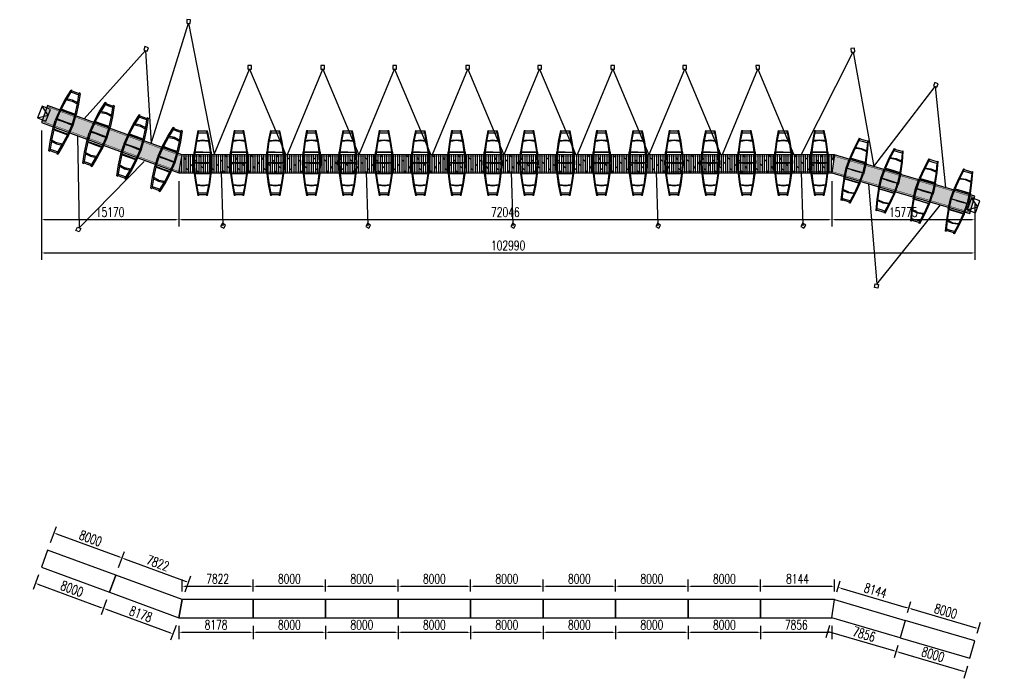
# Model space of a CAD drawing. Header units: millimetres. Extents: x -1481984 to -235402, y 1078406 to 1875046.
# Drawn here: x -891230 to -782804, y 1135501 to 1208244 of the extents above; entities that cross this region are included whole.
import ezdxf

# ---------------------------------------------------------------- set-up
doc = ezdxf.new("R2010")
doc.units = ezdxf.units.MM
doc.header["$LTSCALE"] = 1000
doc.layers.get('0').update_dxf_attribs({"linetype": 'CONTINUOUS'})
doc.layers.get('DEFPOINTS').update_dxf_attribs({"linetype": 'CONTINUOUS'})
doc.layers.add('0-景观小品LW', color=241, linetype='CONTINUOUS', lineweight=30)
for name, color, linetype in [('W-BRIDGE_APPROACH引桥', 4, 'CONTINUOUS'), ('W-PLASTIC_RAILINGS塑木栏杆', 6, 'CONTINUOUS'), ('W-STEEL_FRAME钢架', 3, 'CONTINUOUS'), ('W-WOOD_FLOOR木地板', 30, 'CONTINUOUS')]:
    doc.layers.add(name, color=color, linetype=linetype)
doc.styles.add('STANDARD_T3', font='simplex.shx', dxfattribs={"width": 0.7, "bigfont": 'gbcbig.shx'})
doc.dimstyles.new('W&&300', dxfattribs={"dimtxt": 1050, "dimasz": 300, "dimexe": 750, "dimexo": 900, "dimgap": 300, "dimtad": 1, "dimdec": 0, "dimzin": 0, "dimdsep": 46, "dimtxsty": 'STANDARD_T3', "dimcen": 0.09, "dimclrd": 1, "dimclre": 1, "dimclrt": 7, "dimazin": 2, "dimtfac": 1, "dimtdec": 0, "dimtix": 1, "dimtmove": 2, "dimatfit": 3, "dimfxl": 100, "dimtolj": 1, "dimtzin": 0, "dimarcsym": 0})

# ---------------------------------------------------------------- blocks, each defined once
blk = doc.blocks.new('*D657')
at = {"color": 1, "lineweight": -2, "transparency": 16777216}
for p, q in [((-889143, 1146946), (-889750, 1145297)), ((-889209, 1145897), (-882265, 1143340)), ((-881635, 1144181), (-882243, 1142532))]:
    blk.add_line(p, q, dxfattribs=at)
at = {"color": 1, "transparency": 16777216}
for points in [[(-889192, 1145944), (-889226, 1145850), (-889491, 1146001)], [(-882248, 1143387), (-882282, 1143293), (-881984, 1143236)]]:
    blk.add_solid(points, dxfattribs=at)
at = {"layer": 'DEFPOINTS', "color": 0, "transparency": 16777216}
for p in [(-888832, 1147790), (-881324, 1145026), (-881984, 1143236)]:
    blk.add_point(p, dxfattribs=at)
at = {"color": 7, "transparency": 16777216, "insert": (-885452, 1145392), "char_height": 1050, "attachment_point": 5, "rotation": 339.78316, "style": 'STANDARD_T3'}
blk.add_mtext('\\A1;8000', dxfattribs=at)
blk = doc.blocks.new('*D658')
at = {"color": 1, "lineweight": -2, "transparency": 16777216}
for p, q in [((-887829, 1150511), (-887180, 1152274)), ((-887158, 1151466), (-880214, 1148909)), ((-880322, 1147747), (-879673, 1149509))]:
    blk.add_line(p, q, dxfattribs=at)
at = {"color": 1, "transparency": 16777216}
for points in [[(-887141, 1151513), (-887175, 1151419), (-887440, 1151570)], [(-880197, 1148956), (-880231, 1148862), (-879933, 1148805)]]:
    blk.add_solid(points, dxfattribs=at)
at = {"layer": 'DEFPOINTS', "color": 0, "transparency": 16777216}
for p in [(-888140, 1149667), (-879933, 1148805), (-880633, 1146902)]:
    blk.add_point(p, dxfattribs=at)
at = {"color": 7, "transparency": 16777216, "insert": (-883401, 1150962), "char_height": 1050, "attachment_point": 5, "rotation": 339.78316, "style": 'STANDARD_T3'}
blk.add_mtext('\\A1;8000', dxfattribs=at)
blk = doc.blocks.new('*D659')
at = {"color": 1, "lineweight": -2, "transparency": 16777216}
for p, q in [((-880322, 1147747), (-879673, 1149509)), ((-879651, 1148702), (-872874, 1146206)), ((-872982, 1145044), (-872333, 1146806))]:
    blk.add_line(p, q, dxfattribs=at)
at = {"color": 1, "transparency": 16777216}
for points in [[(-879634, 1148749), (-879668, 1148655), (-879933, 1148805)], [(-872857, 1146253), (-872891, 1146159), (-872593, 1146102)]]:
    blk.add_solid(points, dxfattribs=at)
at = {"layer": 'DEFPOINTS', "color": 0, "transparency": 16777216}
for p in [(-880633, 1146902), (-872593, 1146102), (-873293, 1144199)]:
    blk.add_point(p, dxfattribs=at)
at = {"color": 7, "transparency": 16777216, "insert": (-875977, 1148228), "char_height": 1050, "attachment_point": 5, "rotation": 339.78316, "style": 'STANDARD_T3'}
blk.add_mtext('\\A1;7822', dxfattribs=at)
blk = doc.blocks.new('*D660')
at = {"color": 1, "lineweight": -2, "transparency": 16777216}
for p, q in [((-873293, 1145099), (-873293, 1146423)), ((-865472, 1145099), (-865472, 1146423)), ((-872993, 1145673), (-865772, 1145673))]:
    blk.add_line(p, q, dxfattribs=at)
at = {"color": 1, "transparency": 16777216}
for points in [[(-872993, 1145723), (-872993, 1145623), (-873293, 1145673)], [(-865772, 1145723), (-865772, 1145623), (-865472, 1145673)]]:
    blk.add_solid(points, dxfattribs=at)
at = {"layer": 'DEFPOINTS', "color": 0, "transparency": 16777216}
for p in [(-865472, 1145673), (-873293, 1144199), (-865472, 1144199)]:
    blk.add_point(p, dxfattribs=at)
at = {"color": 7, "transparency": 16777216, "insert": (-869383, 1146498), "char_height": 1050, "attachment_point": 5, "style": 'STANDARD_T3'}
blk.add_mtext('\\A1;7822', dxfattribs=at)
blk = doc.blocks.new('*D661')
at = {"color": 1, "lineweight": -2, "transparency": 16777216}
for p, q in [((-865472, 1145099), (-865472, 1146423)), ((-857472, 1145099), (-857472, 1146423)), ((-865172, 1145673), (-857772, 1145673))]:
    blk.add_line(p, q, dxfattribs=at)
at = {"color": 1, "transparency": 16777216}
for points in [[(-865172, 1145723), (-865172, 1145623), (-865472, 1145673)], [(-857772, 1145723), (-857772, 1145623), (-857472, 1145673)]]:
    blk.add_solid(points, dxfattribs=at)
at = {"layer": 'DEFPOINTS', "color": 0, "transparency": 16777216}
for p in [(-857472, 1145673), (-865472, 1144199), (-857472, 1144199)]:
    blk.add_point(p, dxfattribs=at)
at = {"color": 7, "transparency": 16777216, "insert": (-861472, 1146498), "char_height": 1050, "attachment_point": 5, "style": 'STANDARD_T3'}
blk.add_mtext('\\A1;8000', dxfattribs=at)
blk = doc.blocks.new('*D662')
at = {"color": 1, "lineweight": -2, "transparency": 16777216}
for p, q in [((-857472, 1145099), (-857472, 1146423)), ((-849472, 1145099), (-849472, 1146423)), ((-857172, 1145673), (-849772, 1145673))]:
    blk.add_line(p, q, dxfattribs=at)
at = {"color": 1, "transparency": 16777216}
for points in [[(-857172, 1145723), (-857172, 1145623), (-857472, 1145673)], [(-849772, 1145723), (-849772, 1145623), (-849472, 1145673)]]:
    blk.add_solid(points, dxfattribs=at)
at = {"layer": 'DEFPOINTS', "color": 0, "transparency": 16777216}
for p in [(-849472, 1145673), (-857472, 1144199), (-849472, 1144199)]:
    blk.add_point(p, dxfattribs=at)
at = {"color": 7, "transparency": 16777216, "insert": (-853472, 1146498), "char_height": 1050, "attachment_point": 5, "style": 'STANDARD_T3'}
blk.add_mtext('\\A1;8000', dxfattribs=at)
blk = doc.blocks.new('*D663')
at = {"color": 1, "lineweight": -2, "transparency": 16777216}
for p, q in [((-849472, 1145099), (-849472, 1146423)), ((-841472, 1145099), (-841472, 1146423)), ((-849172, 1145673), (-841772, 1145673))]:
    blk.add_line(p, q, dxfattribs=at)
at = {"color": 1, "transparency": 16777216}
for points in [[(-849172, 1145723), (-849172, 1145623), (-849472, 1145673)], [(-841772, 1145723), (-841772, 1145623), (-841472, 1145673)]]:
    blk.add_solid(points, dxfattribs=at)
at = {"layer": 'DEFPOINTS', "color": 0, "transparency": 16777216}
for p in [(-841472, 1145673), (-849472, 1144199), (-841472, 1144199)]:
    blk.add_point(p, dxfattribs=at)
at = {"color": 7, "transparency": 16777216, "insert": (-845472, 1146498), "char_height": 1050, "attachment_point": 5, "style": 'STANDARD_T3'}
blk.add_mtext('\\A1;8000', dxfattribs=at)
blk = doc.blocks.new('*D664')
at = {"color": 1, "lineweight": -2, "transparency": 16777216}
for p, q in [((-841472, 1145099), (-841472, 1146423)), ((-833472, 1145099), (-833472, 1146423)), ((-841172, 1145673), (-833772, 1145673))]:
    blk.add_line(p, q, dxfattribs=at)
at = {"color": 1, "transparency": 16777216}
for points in [[(-841172, 1145723), (-841172, 1145623), (-841472, 1145673)], [(-833772, 1145723), (-833772, 1145623), (-833472, 1145673)]]:
    blk.add_solid(points, dxfattribs=at)
at = {"layer": 'DEFPOINTS', "color": 0, "transparency": 16777216}
for p in [(-833472, 1145673), (-841472, 1144199), (-833472, 1144199)]:
    blk.add_point(p, dxfattribs=at)
at = {"color": 7, "transparency": 16777216, "insert": (-837472, 1146498), "char_height": 1050, "attachment_point": 5, "style": 'STANDARD_T3'}
blk.add_mtext('\\A1;8000', dxfattribs=at)
blk = doc.blocks.new('*D665')
at = {"color": 1, "lineweight": -2, "transparency": 16777216}
for p, q in [((-833472, 1145099), (-833472, 1146423)), ((-825472, 1145099), (-825472, 1146423)), ((-833172, 1145673), (-825772, 1145673))]:
    blk.add_line(p, q, dxfattribs=at)
at = {"color": 1, "transparency": 16777216}
for points in [[(-833172, 1145723), (-833172, 1145623), (-833472, 1145673)], [(-825772, 1145723), (-825772, 1145623), (-825472, 1145673)]]:
    blk.add_solid(points, dxfattribs=at)
at = {"layer": 'DEFPOINTS', "color": 0, "transparency": 16777216}
for p in [(-825472, 1145673), (-833472, 1144199), (-825472, 1144199)]:
    blk.add_point(p, dxfattribs=at)
at = {"color": 7, "transparency": 16777216, "insert": (-829472, 1146498), "char_height": 1050, "attachment_point": 5, "style": 'STANDARD_T3'}
blk.add_mtext('\\A1;8000', dxfattribs=at)
blk = doc.blocks.new('*D666')
at = {"color": 1, "lineweight": -2, "transparency": 16777216}
for p, q in [((-825472, 1145099), (-825472, 1146423)), ((-817472, 1145099), (-817472, 1146423)), ((-825172, 1145673), (-817772, 1145673))]:
    blk.add_line(p, q, dxfattribs=at)
at = {"color": 1, "transparency": 16777216}
for points in [[(-825172, 1145723), (-825172, 1145623), (-825472, 1145673)], [(-817772, 1145723), (-817772, 1145623), (-817472, 1145673)]]:
    blk.add_solid(points, dxfattribs=at)
at = {"layer": 'DEFPOINTS', "color": 0, "transparency": 16777216}
for p in [(-817472, 1145673), (-825472, 1144199), (-817472, 1144199)]:
    blk.add_point(p, dxfattribs=at)
at = {"color": 7, "transparency": 16777216, "insert": (-821472, 1146498), "char_height": 1050, "attachment_point": 5, "style": 'STANDARD_T3'}
blk.add_mtext('\\A1;8000', dxfattribs=at)
blk = doc.blocks.new('*D667')
at = {"color": 1, "lineweight": -2, "transparency": 16777216}
for p, q in [((-817472, 1145099), (-817472, 1146423)), ((-809472, 1145100), (-809472, 1146423)), ((-817172, 1145673), (-809772, 1145673))]:
    blk.add_line(p, q, dxfattribs=at)
at = {"color": 1, "transparency": 16777216}
for points in [[(-817172, 1145723), (-817172, 1145623), (-817472, 1145673)], [(-809772, 1145723), (-809772, 1145623), (-809472, 1145673)]]:
    blk.add_solid(points, dxfattribs=at)
at = {"layer": 'DEFPOINTS', "color": 0, "transparency": 16777216}
for p in [(-809472, 1145673), (-817472, 1144199), (-809472, 1144200)]:
    blk.add_point(p, dxfattribs=at)
at = {"color": 7, "transparency": 16777216, "insert": (-813472, 1146498), "char_height": 1050, "attachment_point": 5, "style": 'STANDARD_T3'}
blk.add_mtext('\\A1;8000', dxfattribs=at)
blk = doc.blocks.new('*D668')
at = {"color": 1, "lineweight": -2, "transparency": 16777216}
for p, q in [((-809472, 1145100), (-809472, 1146423)), ((-801328, 1145099), (-801328, 1146423)), ((-809172, 1145673), (-801628, 1145673))]:
    blk.add_line(p, q, dxfattribs=at)
at = {"color": 1, "transparency": 16777216}
for points in [[(-809172, 1145723), (-809172, 1145623), (-809472, 1145673)], [(-801628, 1145723), (-801628, 1145623), (-801328, 1145673)]]:
    blk.add_solid(points, dxfattribs=at)
at = {"layer": 'DEFPOINTS', "color": 0, "transparency": 16777216}
for p in [(-801328, 1145673), (-809472, 1144200), (-801328, 1144199)]:
    blk.add_point(p, dxfattribs=at)
at = {"color": 7, "transparency": 16777216, "insert": (-805400, 1146498), "char_height": 1050, "attachment_point": 5, "style": 'STANDARD_T3'}
blk.add_mtext('\\A1;8144', dxfattribs=at)
blk = doc.blocks.new('*D669')
at = {"color": 1, "lineweight": -2, "transparency": 16777216}
for p, q in [((-881635, 1144181), (-882243, 1142532)), ((-881702, 1143132), (-874591, 1140513)), ((-873961, 1141355), (-874568, 1139706))]:
    blk.add_line(p, q, dxfattribs=at)
at = {"color": 1, "transparency": 16777216}
for points in [[(-881685, 1143179), (-881719, 1143085), (-881984, 1143236)], [(-874573, 1140560), (-874608, 1140467), (-874309, 1140410)]]:
    blk.add_solid(points, dxfattribs=at)
at = {"layer": 'DEFPOINTS', "color": 0, "transparency": 16777216}
for p in [(-881324, 1145026), (-873650, 1142199), (-874309, 1140410)]:
    blk.add_point(p, dxfattribs=at)
at = {"color": 7, "transparency": 16777216, "insert": (-877861, 1142597), "char_height": 1050, "attachment_point": 5, "rotation": 339.78316, "style": 'STANDARD_T3'}
blk.add_mtext('\\A1;8178', dxfattribs=at)
blk = doc.blocks.new('*D672')
at = {"color": 1, "lineweight": -2, "transparency": 16777216}
for p, q in [((-857472, 1141299), (-857472, 1139842)), ((-849472, 1141299), (-849472, 1139842)), ((-857172, 1140592), (-849772, 1140592))]:
    blk.add_line(p, q, dxfattribs=at)
at = {"color": 1, "transparency": 16777216}
for points in [[(-857172, 1140642), (-857172, 1140542), (-857472, 1140592)], [(-849772, 1140642), (-849772, 1140542), (-849472, 1140592)]]:
    blk.add_solid(points, dxfattribs=at)
at = {"layer": 'DEFPOINTS', "color": 0, "transparency": 16777216}
for p in [(-857472, 1142199), (-849472, 1142199), (-849472, 1140592)]:
    blk.add_point(p, dxfattribs=at)
at = {"color": 7, "transparency": 16777216, "insert": (-853472, 1141417), "char_height": 1050, "attachment_point": 5, "style": 'STANDARD_T3'}
blk.add_mtext('\\A1;8000', dxfattribs=at)
blk = doc.blocks.new('*D673')
at = {"color": 1, "lineweight": -2, "transparency": 16777216}
for p, q in [((-849472, 1141299), (-849472, 1139842)), ((-841472, 1141299), (-841472, 1139842)), ((-849172, 1140592), (-841772, 1140592))]:
    blk.add_line(p, q, dxfattribs=at)
at = {"color": 1, "transparency": 16777216}
for points in [[(-849172, 1140642), (-849172, 1140542), (-849472, 1140592)], [(-841772, 1140642), (-841772, 1140542), (-841472, 1140592)]]:
    blk.add_solid(points, dxfattribs=at)
at = {"layer": 'DEFPOINTS', "color": 0, "transparency": 16777216}
for p in [(-849472, 1142199), (-841472, 1142199), (-841472, 1140592)]:
    blk.add_point(p, dxfattribs=at)
at = {"color": 7, "transparency": 16777216, "insert": (-845472, 1141417), "char_height": 1050, "attachment_point": 5, "style": 'STANDARD_T3'}
blk.add_mtext('\\A1;8000', dxfattribs=at)
blk = doc.blocks.new('*D674')
at = {"color": 1, "lineweight": -2, "transparency": 16777216}
for p, q in [((-841472, 1141299), (-841472, 1139842)), ((-833472, 1141299), (-833472, 1139842)), ((-841172, 1140592), (-833772, 1140592))]:
    blk.add_line(p, q, dxfattribs=at)
at = {"color": 1, "transparency": 16777216}
for points in [[(-841172, 1140642), (-841172, 1140542), (-841472, 1140592)], [(-833772, 1140642), (-833772, 1140542), (-833472, 1140592)]]:
    blk.add_solid(points, dxfattribs=at)
at = {"layer": 'DEFPOINTS', "color": 0, "transparency": 16777216}
for p in [(-841472, 1142199), (-833472, 1142199), (-833472, 1140592)]:
    blk.add_point(p, dxfattribs=at)
at = {"color": 7, "transparency": 16777216, "insert": (-837472, 1141417), "char_height": 1050, "attachment_point": 5, "style": 'STANDARD_T3'}
blk.add_mtext('\\A1;8000', dxfattribs=at)
blk = doc.blocks.new('*D675')
at = {"color": 1, "lineweight": -2, "transparency": 16777216}
for p, q in [((-833472, 1141299), (-833472, 1139842)), ((-825472, 1141299), (-825472, 1139842)), ((-833172, 1140592), (-825772, 1140592))]:
    blk.add_line(p, q, dxfattribs=at)
at = {"color": 1, "transparency": 16777216}
for points in [[(-833172, 1140642), (-833172, 1140542), (-833472, 1140592)], [(-825772, 1140642), (-825772, 1140542), (-825472, 1140592)]]:
    blk.add_solid(points, dxfattribs=at)
at = {"layer": 'DEFPOINTS', "color": 0, "transparency": 16777216}
for p in [(-833472, 1142199), (-825472, 1142199), (-825472, 1140592)]:
    blk.add_point(p, dxfattribs=at)
at = {"color": 7, "transparency": 16777216, "insert": (-829472, 1141417), "char_height": 1050, "attachment_point": 5, "style": 'STANDARD_T3'}
blk.add_mtext('\\A1;8000', dxfattribs=at)
blk = doc.blocks.new('*D676')
at = {"color": 1, "lineweight": -2, "transparency": 16777216}
for p, q in [((-825472, 1141299), (-825472, 1139842)), ((-817472, 1141299), (-817472, 1139842)), ((-825172, 1140592), (-817772, 1140592))]:
    blk.add_line(p, q, dxfattribs=at)
at = {"color": 1, "transparency": 16777216}
for points in [[(-825172, 1140642), (-825172, 1140542), (-825472, 1140592)], [(-817772, 1140642), (-817772, 1140542), (-817472, 1140592)]]:
    blk.add_solid(points, dxfattribs=at)
at = {"layer": 'DEFPOINTS', "color": 0, "transparency": 16777216}
for p in [(-825472, 1142199), (-817472, 1142199), (-817472, 1140592)]:
    blk.add_point(p, dxfattribs=at)
at = {"color": 7, "transparency": 16777216, "insert": (-821472, 1141417), "char_height": 1050, "attachment_point": 5, "style": 'STANDARD_T3'}
blk.add_mtext('\\A1;8000', dxfattribs=at)
blk = doc.blocks.new('*D677')
at = {"color": 1, "lineweight": -2, "transparency": 16777216}
for p, q in [((-817472, 1141299), (-817472, 1139842)), ((-809472, 1141300), (-809472, 1139842)), ((-817172, 1140592), (-809772, 1140592))]:
    blk.add_line(p, q, dxfattribs=at)
at = {"color": 1, "transparency": 16777216}
for points in [[(-817172, 1140642), (-817172, 1140542), (-817472, 1140592)], [(-809772, 1140642), (-809772, 1140542), (-809472, 1140592)]]:
    blk.add_solid(points, dxfattribs=at)
at = {"layer": 'DEFPOINTS', "color": 0, "transparency": 16777216}
for p in [(-817472, 1142199), (-809472, 1142200), (-809472, 1140592)]:
    blk.add_point(p, dxfattribs=at)
at = {"color": 7, "transparency": 16777216, "insert": (-813472, 1141417), "char_height": 1050, "attachment_point": 5, "style": 'STANDARD_T3'}
blk.add_mtext('\\A1;8000', dxfattribs=at)
blk = doc.blocks.new('*D678')
at = {"color": 1, "lineweight": -2, "transparency": 16777216}
for p, q in [((-809472, 1141300), (-809472, 1139842)), ((-801616, 1141299), (-801616, 1139842)), ((-809172, 1140592), (-801916, 1140592))]:
    blk.add_line(p, q, dxfattribs=at)
at = {"color": 1, "transparency": 16777216}
for points in [[(-809172, 1140642), (-809172, 1140542), (-809472, 1140592)], [(-801916, 1140642), (-801916, 1140542), (-801616, 1140592)]]:
    blk.add_solid(points, dxfattribs=at)
at = {"layer": 'DEFPOINTS', "color": 0, "transparency": 16777216}
for p in [(-809472, 1142200), (-801616, 1142199), (-801616, 1140592)]:
    blk.add_point(p, dxfattribs=at)
at = {"color": 7, "transparency": 16777216, "insert": (-805544, 1141417), "char_height": 1050, "attachment_point": 5, "style": 'STANDARD_T3'}
blk.add_mtext('\\A1;7856', dxfattribs=at)
blk = doc.blocks.new('*D679')
at = {"color": 1, "lineweight": -2, "transparency": 16777216}
for p, q in [((-801870, 1141336), (-802269, 1139981)), ((-801770, 1140616), (-794810, 1138566)), ((-794335, 1139116), (-794734, 1137761))]:
    blk.add_line(p, q, dxfattribs=at)
at = {"color": 1, "transparency": 16777216}
for points in [[(-801756, 1140664), (-801784, 1140568), (-802058, 1140701)], [(-794796, 1138614), (-794824, 1138518), (-794522, 1138481)]]:
    blk.add_solid(points, dxfattribs=at)
at = {"layer": 'DEFPOINTS', "color": 0, "transparency": 16777216}
for p in [(-801616, 1142199), (-794080, 1139980), (-794522, 1138481)]:
    blk.add_point(p, dxfattribs=at)
at = {"color": 7, "transparency": 16777216, "insert": (-798057, 1140382), "char_height": 1050, "attachment_point": 5, "rotation": 343.58654, "style": 'STANDARD_T3'}
blk.add_mtext('\\A1;7856', dxfattribs=at)
blk = doc.blocks.new('*D680')
at = {"color": 1, "lineweight": -2, "transparency": 16777216}
for p, q in [((-794335, 1139116), (-794734, 1137761)), ((-794234, 1138396), (-787136, 1136305)), ((-786661, 1136855), (-787060, 1135501))]:
    blk.add_line(p, q, dxfattribs=at)
at = {"color": 1, "transparency": 16777216}
for points in [[(-794220, 1138444), (-794248, 1138348), (-794522, 1138481)], [(-787122, 1136353), (-787150, 1136257), (-786848, 1136220)]]:
    blk.add_solid(points, dxfattribs=at)
at = {"layer": 'DEFPOINTS', "color": 0, "transparency": 16777216}
for p in [(-794080, 1139980), (-786407, 1137719), (-786848, 1136220)]:
    blk.add_point(p, dxfattribs=at)
at = {"color": 7, "transparency": 16777216, "insert": (-790452, 1138142), "char_height": 1050, "attachment_point": 5, "rotation": 343.58654, "style": 'STANDARD_T3'}
blk.add_mtext('\\A1;8000', dxfattribs=at)
blk = doc.blocks.new('*D681')
at = {"color": 1, "lineweight": -2, "transparency": 16777216}
for p, q in [((-801073, 1145063), (-800716, 1146275)), ((-800640, 1145471), (-793404, 1143339)), ((-793261, 1142761), (-792904, 1143973))]:
    blk.add_line(p, q, dxfattribs=at)
at = {"color": 1, "transparency": 16777216}
for points in [[(-800626, 1145518), (-800654, 1145423), (-800928, 1145555)], [(-793389, 1143387), (-793418, 1143291), (-793116, 1143254)]]:
    blk.add_solid(points, dxfattribs=at)
at = {"layer": 'DEFPOINTS', "color": 0, "transparency": 16777216}
for p in [(-801328, 1144199), (-793116, 1143254), (-793515, 1141898)]:
    blk.add_point(p, dxfattribs=at)
at = {"color": 7, "transparency": 16777216, "insert": (-796789, 1145196), "char_height": 1050, "attachment_point": 5, "rotation": 343.58654, "style": 'STANDARD_T3'}
blk.add_mtext('\\A1;8144', dxfattribs=at)
blk = doc.blocks.new('*D682')
at = {"color": 1, "lineweight": -2, "transparency": 16777216}
for p, q in [((-793261, 1142761), (-792904, 1143973)), ((-792828, 1143169), (-785730, 1141078)), ((-785587, 1140501), (-785230, 1141713))]:
    blk.add_line(p, q, dxfattribs=at)
at = {"color": 1, "transparency": 16777216}
for points in [[(-792814, 1143217), (-792842, 1143121), (-793116, 1143254)], [(-785715, 1141126), (-785744, 1141030), (-785442, 1140993)]]:
    blk.add_solid(points, dxfattribs=at)
at = {"layer": 'DEFPOINTS', "color": 0, "transparency": 16777216}
for p in [(-793515, 1141898), (-785442, 1140993), (-785841, 1139637)]:
    blk.add_point(p, dxfattribs=at)
at = {"color": 7, "transparency": 16777216, "insert": (-789046, 1142915), "char_height": 1050, "attachment_point": 5, "rotation": 343.58654, "style": 'STANDARD_T3'}
blk.add_mtext('\\A1;8000', dxfattribs=at)
blk = doc.blocks.new('*D683')
at = {"color": 1, "lineweight": -2, "transparency": 16777216}
for p, q in [((-873650, 1141299), (-873650, 1139842)), ((-865472, 1141299), (-865472, 1139842)), ((-873350, 1140592), (-865772, 1140592))]:
    blk.add_line(p, q, dxfattribs=at)
at = {"color": 1, "transparency": 16777216}
for points in [[(-873350, 1140642), (-873350, 1140542), (-873650, 1140592)], [(-865772, 1140642), (-865772, 1140542), (-865472, 1140592)]]:
    blk.add_solid(points, dxfattribs=at)
at = {"layer": 'DEFPOINTS', "color": 0, "transparency": 16777216}
for p in [(-873650, 1142199), (-865472, 1142199), (-865472, 1140592)]:
    blk.add_point(p, dxfattribs=at)
at = {"color": 7, "transparency": 16777216, "insert": (-869561, 1141417), "char_height": 1050, "attachment_point": 5, "style": 'STANDARD_T3'}
blk.add_mtext('\\A1;8178', dxfattribs=at)
blk = doc.blocks.new('*D684')
at = {"color": 1, "lineweight": -2, "transparency": 16777216}
for p, q in [((-865472, 1141299), (-865472, 1139842)), ((-857472, 1141299), (-857472, 1139842)), ((-865172, 1140592), (-857772, 1140592))]:
    blk.add_line(p, q, dxfattribs=at)
at = {"color": 1, "transparency": 16777216}
for points in [[(-865172, 1140642), (-865172, 1140542), (-865472, 1140592)], [(-857772, 1140642), (-857772, 1140542), (-857472, 1140592)]]:
    blk.add_solid(points, dxfattribs=at)
at = {"layer": 'DEFPOINTS', "color": 0, "transparency": 16777216}
for p in [(-865472, 1142199), (-857472, 1142199), (-857472, 1140592)]:
    blk.add_point(p, dxfattribs=at)
at = {"color": 7, "transparency": 16777216, "insert": (-861472, 1141417), "char_height": 1050, "attachment_point": 5, "style": 'STANDARD_T3'}
blk.add_mtext('\\A1;8000', dxfattribs=at)
blk = doc.blocks.new('*D717')
at = {"color": 1, "lineweight": -2, "transparency": 16777216}
for p, q in [((-888832, 1196002), (-888832, 1185416)), ((-873662, 1190415), (-873662, 1185416)), ((-888532, 1186166), (-873962, 1186166))]:
    blk.add_line(p, q, dxfattribs=at)
at = {"color": 1, "transparency": 16777216}
for points in [[(-888532, 1186216), (-888532, 1186116), (-888832, 1186166)], [(-873962, 1186216), (-873962, 1186116), (-873662, 1186166)]]:
    blk.add_solid(points, dxfattribs=at)
at = {"layer": 'DEFPOINTS', "color": 0, "transparency": 16777216}
for p in [(-888832, 1196902), (-873662, 1191315), (-873662, 1186166)]:
    blk.add_point(p, dxfattribs=at)
at = {"color": 7, "transparency": 16777216, "insert": (-881247, 1186991), "char_height": 1050, "attachment_point": 5, "style": 'STANDARD_T3'}
blk.add_mtext('\\A1;15170', dxfattribs=at)
blk = doc.blocks.new('*D718')
at = {"color": 1, "lineweight": -2, "transparency": 16777216}
for p, q in [((-873662, 1190415), (-873662, 1185416)), ((-801616, 1190411), (-801616, 1185416)), ((-873362, 1186166), (-801916, 1186166))]:
    blk.add_line(p, q, dxfattribs=at)
at = {"color": 1, "transparency": 16777216}
for points in [[(-873362, 1186216), (-873362, 1186116), (-873662, 1186166)], [(-801916, 1186216), (-801916, 1186116), (-801616, 1186166)]]:
    blk.add_solid(points, dxfattribs=at)
at = {"layer": 'DEFPOINTS', "color": 0, "transparency": 16777216}
for p in [(-873662, 1191315), (-801616, 1191311), (-801616, 1186166)]:
    blk.add_point(p, dxfattribs=at)
at = {"color": 7, "transparency": 16777216, "insert": (-837639, 1186991), "char_height": 1050, "attachment_point": 5, "style": 'STANDARD_T3'}
blk.add_mtext('\\A1;72046', dxfattribs=at)
blk = doc.blocks.new('*D719')
at = {"color": 1, "lineweight": -2, "transparency": 16777216}
for p, q in [((-801616, 1190411), (-801616, 1185416)), ((-785841, 1187849), (-785841, 1185416)), ((-801316, 1186166), (-786141, 1186166))]:
    blk.add_line(p, q, dxfattribs=at)
at = {"color": 1, "transparency": 16777216}
for points in [[(-801316, 1186216), (-801316, 1186116), (-801616, 1186166)], [(-786141, 1186216), (-786141, 1186116), (-785841, 1186166)]]:
    blk.add_solid(points, dxfattribs=at)
at = {"layer": 'DEFPOINTS', "color": 0, "transparency": 16777216}
for p in [(-801616, 1191311), (-785841, 1188749), (-785841, 1186166)]:
    blk.add_point(p, dxfattribs=at)
at = {"color": 7, "transparency": 16777216, "insert": (-793729, 1186991), "char_height": 1050, "attachment_point": 5, "style": 'STANDARD_T3'}
blk.add_mtext('\\A1;15775', dxfattribs=at)
blk = doc.blocks.new('*D720')
at = {"color": 1, "lineweight": -2, "transparency": 16777216}
for p, q in [((-888832, 1196002), (-888832, 1181733)), ((-785841, 1187849), (-785841, 1181733)), ((-888532, 1182483), (-786141, 1182483))]:
    blk.add_line(p, q, dxfattribs=at)
at = {"color": 1, "transparency": 16777216}
for points in [[(-888532, 1182533), (-888532, 1182433), (-888832, 1182483)], [(-786141, 1182533), (-786141, 1182433), (-785841, 1182483)]]:
    blk.add_solid(points, dxfattribs=at)
at = {"layer": 'DEFPOINTS', "color": 0, "transparency": 16777216}
for p in [(-888832, 1196902), (-785841, 1188749), (-785841, 1182483)]:
    blk.add_point(p, dxfattribs=at)
at = {"color": 7, "transparency": 16777216, "insert": (-837336, 1183308), "char_height": 1050, "attachment_point": 5, "style": 'STANDARD_T3'}
blk.add_mtext('\\A1;102990', dxfattribs=at)
blk = doc.blocks.new('船1')
for p, q in [((915, 4846), (-424, 3435)), ((-269, 3335), (1073, 4744)), ((-154, 3451), (58, 3372)), ((-146, 3455), (64, 3377)), ((825, 4478), (827, 4477)), ((827, 4477), (1438, 4082)), ((915, 4846), (1073, 4744)), ((997, 4659), (1000, 4657)), ((2137, 3925), (1000, 4657)), ((1438, 4082), (2047, 3691)), ((2047, 3691), (1537, 2373)), ((1631, 2112), (2336, 3931)), ((2137, 3925), (2047, 3691)), ((2178, 4032), (2137, 3925)), ((2178, 4032), (2336, 3931)), ((-2768, 484), (-1664, 1996)), ((-2609, 382), (-1507, 1894)), ((-424, 3435), (-1664, 1996)), ((-1525, 1856), (-1528, 1858)), ((-1493, 1836), (-1525, 1856)), ((-1507, 1894), (-269, 3335)), ((-428, 1150), (-1493, 1836)), ((-1467, 1934), (-1441, 1917)), ((-1441, 1917), (-376, 1231)), ((-260, 3340), (-257, 3338)), ((-257, 3338), (-219, 3318)), ((691, 2903), (-219, 3318)), ((58, 3372), (64, 3377)), ((58, 3372), (771, 3029)), ((64, 3377), (776, 3033)), ((1420, 2269), (691, 2903)), ((1475, 2212), (713, 532)), ((776, 3033), (771, 3029)), ((771, 3029), (1379, 2521)), ((776, 3033), (1385, 2526)), ((846, 379), (1631, 2112)), ((1385, 2526), (1379, 2521)), ((1379, 2521), (1534, 2365)), ((1385, 2526), (1537, 2373)), ((1445, 2246), (1420, 2269)), ((1445, 2246), (1446, 2246)), ((1446, 2246), (1479, 2221)), ((1479, 2221), (1475, 2212)), ((1534, 2365), (1479, 2221)), ((1537, 2373), (1534, 2365)), ((-3684, -1152), (-2768, 484)), ((-3526, -1254), (-2609, 382)), ((-2618, 346), (-2621, 348)), ((-2568, 314), (-2618, 346)), ((-2568, 428), (-2516, 395)), ((-1883, -128), (-2568, 314)), ((-2516, 395), (-1825, -51)), ((598, 489), (-428, 1150)), ((-376, 1231), (689, 545)), ((669, 443), (-192, -1100)), ((846, 379), (-64, -1258)), ((625, 471), (598, 489)), ((637, 464), (625, 471)), ((669, 443), (637, 464)), ((689, 480), (669, 443)), ((689, 545), (712, 530)), ((712, 530), (689, 480)), ((713, 532), (712, 530)), ((-3684, -1152), (-4479, -2886)), ((-4324, -2987), (-3526, -1254)), ((-3536, -1295), (-3538, -1293)), ((-3511, -1311), (-3536, -1295)), ((-2446, -1997), (-3511, -1311)), ((-3494, -1207), (-3459, -1230)), ((-3459, -1230), (-2394, -1916)), ((-325, -1131), (-659, -916)), ((-601, -839), (-241, -1071)), ((-397, -1393), (-244, -1184)), ((-292, -1152), (-325, -1131)), ((-244, -1184), (-292, -1152)), ((-292, -1152), (-292, -1152)), ((-244, -1184), (-223, -1155)), ((-64, -1258), (-243, -1502)), ((-241, -1071), (-193, -1102)), ((-193, -1102), (-223, -1155)), ((-192, -1100), (-193, -1102)), ((-4479, -2886), (-5213, -4708)), ((-5055, -4809), (-4324, -2987)), ((-4219, -3295), (-4378, -3135)), ((-4218, -3300), (-4377, -3140)), ((-4285, -3020), (-4322, -2992)), ((-4285, -3020), (-3530, -3677)), ((-4218, -3300), (-4219, -3295)), ((-3611, -3803), (-4219, -3295)), ((-3611, -3806), (-4218, -3300)), ((-1357, -2698), (-2580, -4110)), ((-1430, -2651), (-2446, -1997)), ((-2424, -4210), (-1173, -2769)), ((-2394, -1916), (-1329, -2602)), ((-1400, -2670), (-1430, -2651)), ((-1381, -2683), (-1400, -2670)), ((-1357, -2698), (-1381, -2683)), ((-1330, -2668), (-1357, -2698)), ((-1297, -2622), (-1330, -2668)), ((-1329, -2602), (-1297, -2622)), ((-1295, -2621), (-1297, -2622)), ((-1158, -2433), (-1295, -2621)), ((-1173, -2769), (-990, -2521)), ((-5055, -4809), (-5213, -4708)), ((-5001, -4700), (-5005, -4697)), ((-3863, -5432), (-5001, -4700)), ((-4908, -4465), (-4910, -4464)), ((-4297, -4858), (-4908, -4465)), ((-3688, -5251), (-4297, -4858)), ((-3792, -5623), (-2424, -4210)), ((-2693, -4226), (-3688, -5251)), ((-3611, -3806), (-3611, -3803)), ((-2898, -4146), (-3611, -3803)), ((-2898, -4150), (-3611, -3806)), ((-3530, -3677), (-3523, -3681)), ((-3523, -3681), (-3504, -3689)), ((-3504, -3689), (-2621, -4092)), ((-2898, -4146), (-2898, -4150)), ((-2690, -4223), (-2898, -4146)), ((-2693, -4226), (-2898, -4150)), ((-2690, -4223), (-2693, -4226)), ((-2582, -4113), (-2690, -4223)), ((-2582, -4113), (-2621, -4092)), ((-2581, -4111), (-2582, -4113)), ((-2580, -4110), (-2581, -4111)), ((-3863, -5432), (-3950, -5521)), ((-3792, -5623), (-3950, -5521)), ((-3688, -5251), (-3863, -5432))]:
    blk.add_line(p, q)
for points in [[(-1883, -128), (-659, -916)], [(-1825, -51), (-601, -839)], [(-397, -1393), (-1158, -2433)], [(-990, -2521), (-243, -1502)]]:
    blk.add_lwpolyline(points)
blk = doc.blocks.new('*U952')
at = {"layer": '0-景观小品LW', "xscale": 0.6297521918891397, "yscale": 0.6297521918891397, "zscale": 0.6297521918891397, "rotation": 212.663547283986}
blk.add_blockref('船1', (-631, -695), dxfattribs=at)
blk = doc.blocks.new('*U953')
at = {"color": 0, "linetype": 'ByBlock', "lineweight": -2, "transparency": 16777216}
for p in [(0, 0), (4000, 0)]:
    blk.add_blockref('*U952', p, dxfattribs=at)
blk = doc.blocks.new('*U939')
blk.add_blockref('*U953', (-2000, 0))
blk = doc.blocks.new('*U940')
at = {"color": 0, "linetype": 'ByBlock', "lineweight": -2, "transparency": 16777216}
for p in [(-8000, 0), (0, 0)]:
    blk.add_blockref('*U939', p, dxfattribs=at)
blk = doc.blocks.new('*U954')
at = {"layer": '0-景观小品LW', "xscale": 0.6297521918891397, "yscale": 0.6297521918891397, "zscale": 0.6297521918891397, "rotation": 212.663547283986}
blk.add_blockref('船1', (-631, -695), dxfattribs=at)
blk = doc.blocks.new('*U947')
at = {"color": 0, "linetype": 'ByBlock', "lineweight": -2, "transparency": 16777216}
for p in [(0, 0), (4000, 0)]:
    blk.add_blockref('*U954', p, dxfattribs=at)
blk = doc.blocks.new('*U941')
blk.add_blockref('*U947', (-2000, 0))
blk = doc.blocks.new('*U942')
at = {"color": 0, "linetype": 'ByBlock', "lineweight": -2, "transparency": 16777216}
blk.add_blockref('*U941', (0, 0), dxfattribs=at)
blk = doc.blocks.new('*U948')
at = {"layer": '0-景观小品LW', "xscale": 0.6297521918891397, "yscale": 0.6297521918891397, "zscale": 0.6297521918891397, "rotation": 212.663547283986}
blk.add_blockref('船1', (-631, -695), dxfattribs=at)
blk = doc.blocks.new('*U949')
at = {"color": 0, "linetype": 'ByBlock', "lineweight": -2, "transparency": 16777216}
for p in [(0, 0), (4000, 0)]:
    blk.add_blockref('*U948', p, dxfattribs=at)
blk = doc.blocks.new('*U943')
blk.add_blockref('*U949', (-2000, 0))
blk = doc.blocks.new('*U944')
at = {"color": 0, "linetype": 'ByBlock', "lineweight": -2, "transparency": 16777216}
for p in [(-8000, 0), (0, 0)]:
    blk.add_blockref('*U943', p, dxfattribs=at)
blk = doc.blocks.new('*U955')
at = {"layer": '0-景观小品LW', "xscale": 0.6297521918891397, "yscale": 0.6297521918891397, "zscale": 0.6297521918891397, "rotation": 212.663547283986}
blk.add_blockref('船1', (-631, -695), dxfattribs=at)
blk = doc.blocks.new('*U956')
at = {"color": 0, "linetype": 'ByBlock', "lineweight": -2, "transparency": 16777216}
for p in [(0, 0), (4000, 0)]:
    blk.add_blockref('*U955', p, dxfattribs=at)
blk = doc.blocks.new('*U950')
blk.add_blockref('*U956', (-2000, 0))
blk = doc.blocks.new('*U951')
at = {"color": 0, "linetype": 'ByBlock', "lineweight": -2, "transparency": 16777216}
blk.add_blockref('*U950', (0, 0), dxfattribs=at)
blk = doc.blocks.new('*U933')
at = {"rotation": 180.0411091708805}
blk.add_blockref('*U951', (0, 0), dxfattribs=at)
blk = doc.blocks.new('*U938')
at = {"color": 0, "linetype": 'ByBlock', "lineweight": -2, "transparency": 16777216}
for p in [(0, 0), (8000, 0), (16000, 0), (24000, 0), (32000, 0), (40000, 0), (48000, 0), (56000, 0)]:
    blk.add_blockref('*U933', p, dxfattribs=at)
blk = doc.blocks.new('单组锚块')
blk.add_lwpolyline([(-200, 200), (2908, 5284)])
blk.add_lwpolyline([(-400, 400), (0, 400), (0, 0), (-400, 0)], close=True)
blk = doc.blocks.new('*U945')
at = {"xscale": -1, "rotation": 330.1851169366903}
blk.add_blockref('单组锚块', (-225, -2916), dxfattribs=at)
blk = doc.blocks.new('*U946')
at = {"color": 0, "linetype": 'ByBlock', "lineweight": -2, "transparency": 16777216}
for p in [(-64000, 0), (-48000, 0), (-32000, 0), (-16000, 0), (0, 0)]:
    blk.add_blockref('*U945', p, dxfattribs=at)
blk = doc.blocks.new('*U934')
blk.add_lwpolyline([(-3949, -4893), (-42, 4525), (3949, -4929)])
blk.add_lwpolyline([(-242, 4522), (158, 4529), (151, 4929), (-249, 4922)], close=True)
blk = doc.blocks.new('*U935')
at = {"color": 0, "linetype": 'ByBlock', "lineweight": -2, "transparency": 16777216}
for p in [(0, 0), (16000, 0), (32000, 0), (48000, 0)]:
    blk.add_blockref('*U934', p, dxfattribs=at)
blk = doc.blocks.new('*U936')
blk.add_lwpolyline([(-3949, -4893), (-42, 4525), (3949, -4929)])
blk.add_lwpolyline([(-242, 4522), (158, 4529), (151, 4929), (-249, 4922)], close=True)
blk = doc.blocks.new('*U937')
at = {"color": 0, "linetype": 'ByBlock', "lineweight": -2, "transparency": 16777216}
for p in [(0, 0), (16000, 0), (32000, 0), (48000, 0)]:
    blk.add_blockref('*U936', p, dxfattribs=at)
blk = doc.blocks.new('方案一块')
at = {"layer": 'W-WOOD_FLOOR木地板'}
h = blk.add_hatch(dxfattribs=at)
h.set_pattern_fill('DOLMIT', color=256, scale=300, angle=70)
h.set_pattern_definition([(70, (-2174433.07, -2203337.63), (-223.762067, 81.442732), []), (115, (-2174433.07, -2203337.6), (-610.40918, -284.63848), [336.75638, -673.512])])
h.paths.add_polyline_path([(-36216, -1074), (-35859, 926), (-43187, 3624), (-50695, 6389), (-51386, 4512), (-43879, 1747)])
h.paths.add_polyline_path([(36118, 921), (35830, -1079), (43366, -3299), (51039, -5559), (51605, -3641), (43931, -1380)])
h = blk.add_hatch(dxfattribs=at)
h.set_pattern_fill('DOLMIT', color=256, scale=300, angle=90)
h.set_pattern_definition([(90, (-2174433.07, -2203337.63), (-238.122618, 1e-14), []), (135, (-2174433.07, -2203337.6), (-476.24491, -476.24491), [336.75638, -673.512])])
h.paths.add_polyline_path([(-35859, 926), (-36216, -1074), (35830, -1079), (36118, 921)])
for points in [[(-39283, 2186), (-35155, 15448), (-32313, 944)], [(-46667, 4906), (-39901, 12430), (-39283, 2186)], [(32431, 921), (38165, 12285), (40450, -355)], [(40450, -355), (47219, 8462), (48379, -2691)], [(-47386, 2987), (-47231, -7130), (-40033, 185)], [(39884, -2273), (40793, -13352), (47814, -4609)]]:
    blk.add_lwpolyline(points)
for points in [[(-35355, 15454), (-34955, 15442), (-34942, 15841), (-35342, 15854)], [(-40091, 12493), (-39711, 12367), (-39585, 12746), (-39965, 12872)], [(37966, 12271), (38365, 12298), (38338, 12698), (37939, 12670)], [(47037, 8541), (47409, 8393), (47557, 8764), (47186, 8913)], [(-47415, -7053), (-47046, -7208), (-47201, -7577), (-47570, -7422)], [(40597, -13320), (40990, -13396), (40913, -13789), (40521, -13713)]]:
    blk.add_lwpolyline(points, close=True)
at = {"layer": 'W-PLASTIC_RAILINGS塑木栏杆', "const_width": 50}
for points in [[(51543, -3779), (43888, -1524), (36097, 771), (-35886, 776), (-43239, 3483), (-50733, 6243)], [(-51314, 4645), (-43827, 1888), (-36189, -924), (35852, -929), (43408, -3155), (51082, -5416)]]:
    blk.add_lwpolyline(points, dxfattribs=at)
at = {"layer": 'W-WOOD_FLOOR木地板'}
for p, q in [((-36216, -1074), (-35859, 926)), ((36118, 921), (35830, -1079))]:
    blk.add_line(p, q, dxfattribs=at)
blk.add_lwpolyline([(36118, 921), (-35859, 926), (-43187, 3624), (-50695, 6389), (-51386, 4512), (-43879, 1747), (-36216, -1074), (35830, -1079), (43366, -3299), (51039, -5559), (51605, -3641), (43931, -1380)], close=True, dxfattribs=at)
for name, p in [('*U935', (-28367, 5854)), ('*U937', (-20297, 5854)), ('*U938', (-31590, 20)), ('*U946', (32620, -4060))]:
    blk.add_blockref(name, p)
at = {"xscale": -1, "rotation": 159.8631630419605}
blk.add_blockref('*U944', (-39449, 1098), dxfattribs=at)
for name, p, rotation in [('*U942', (32453, 20), 180.0411091708805), ('*U940', (40276, -1387), 163.5898839479666)]:
    blk.add_blockref(name, p, dxfattribs=dict(rotation=rotation))

msp = doc.modelspace()

# ---------------------------------------------------------------- linework, layer by layer
at = {"layer": 'W-BRIDGE_APPROACH引桥'}
for points in [[(-887817.4, 1198325.6), (-888744.1, 1198701.2), (-889270.1, 1197403.8), (-888343.3, 1197028.1)], [(-785282.7, 1188218.4), (-786221.7, 1188562.4), (-786703.4, 1187247.9), (-785764.4, 1186903.8)]]:
    msp.add_lwpolyline(points, close=True, dxfattribs=at)
for points in [[(-889270.1, 1197403.8), (-888080.3, 1197676.8), (-888744.1, 1198701.2)], [(-786703.4, 1187247.9), (-785523.6, 1187561.1), (-786221.7, 1188562.4)]]:
    msp.add_lwpolyline(points, dxfattribs=at)
at = {"layer": 'W-STEEL_FRAME钢架'}
for points in [[(-888831.6, 1147790.2), (-881324.5, 1145025.6), (-880633.3, 1146902.4), (-888140.5, 1149666.9)], [(-881324.5, 1145025.6), (-873650, 1142199.4), (-873293.5, 1144199.4), (-880633.3, 1146902.4)], [(-873650, 1142199.4), (-865471.8, 1142199.4), (-865471.8, 1144199.4), (-873293.5, 1144199.4)], [(-865471.8, 1142199.4), (-857471.8, 1142199.4), (-857471.8, 1144199.4), (-865471.8, 1144199.4)], [(-857471.8, 1142199.4), (-849471.8, 1142199.4), (-849471.8, 1144199.4), (-857471.8, 1144199.4)], [(-849471.8, 1142199.4), (-841471.8, 1142199.4), (-841471.8, 1144199.4), (-849471.8, 1144199.4)], [(-841471.8, 1142199.4), (-833471.8, 1142199.4), (-833471.8, 1144199.4), (-841471.8, 1144199.4)], [(-833471.8, 1142199.4), (-825471.8, 1142199.4), (-825471.8, 1144199.4), (-833471.8, 1144199.4)], [(-825471.8, 1142199.4), (-817471.8, 1142199.4), (-817471.8, 1144199.4), (-825471.8, 1144199.4)], [(-817471.8, 1142199.4), (-809471.8, 1142199.4), (-809471.8, 1144199.4), (-817471.8, 1144199.4)], [(-801616, 1142199.4), (-801327.5, 1144199.4), (-809471.7, 1144199.8), (-809471.8, 1142199.8)], [(-801616, 1142199.4), (-801327.5, 1144199.4), (-793515.2, 1141898.1), (-794080.4, 1139979.6)], [(-785841.3, 1139637.3), (-793515.2, 1141898.1), (-794080.4, 1139979.6), (-786406.5, 1137718.8)]]:
    msp.add_lwpolyline(points, close=True, dxfattribs=at)

# ---------------------------------------------------------------- block references
msp.add_blockref('方案一块', (-837445.9, 1192389.8))

# ---------------------------------------------------------------- dimensions: what is measured, and where the dimension line sits
for base, p1, p2, picture, middle in [((-873661.9, 1186166.4), (-888831.6, 1196901.8), (-873661.9, 1191315.4), '*D717', (-881246.8, 1186991.4)), ((-785841.3, 1182483.2), (-888831.6, 1196901.8), (-785841.3, 1188748.9), '*D720', (-837336.5, 1183308.2)), ((-801616, 1186166.4), (-873661.9, 1191315.4), (-801616, 1191311), '*D718', (-837639, 1186991.4)), ((-785841.3, 1186166.4), (-801616, 1191311), (-785841.3, 1188748.9), '*D719', (-793728.7, 1186991.4))]:
    dim = msp.add_linear_dim(base=base, p1=p1, p2=p2, dimstyle='W&&300')
    dim.commit()
    dim.dimension.update_dxf_attribs({"geometry": picture, "text_midpoint": middle})
for p1, p2, distance, picture, middle in [((-888140.5, 1149666.9), (-880633.3, 1146902.4), 2028, '*D658', (-883401, 1150961.8)), ((-888831.6, 1147790.2), (-881324.5, 1145025.6), -1907.1, '*D657', (-885452, 1145392.4)), ((-873293.5, 1144199.4), (-865471.8, 1144199.4), 1473.6, '*D660', (-869382.6, 1146498)), ((-801327.5, 1144199.4), (-793515.2, 1141898.1), 1413.6, '*D681', (-796788.8, 1145196)), ((-881324.5, 1145025.6), (-873650, 1142199.4), -1907.1, '*D669', (-877861.2, 1142597)), ((-873650, 1142199.4), (-865471.8, 1142199.4), -1607.7, '*D683', (-869560.9, 1141416.7)), ((-801616, 1142199.4), (-794080.4, 1139979.6), -1562.5, '*D679', (-798056.6, 1140382.1))]:
    dim = msp.add_aligned_dim(p1=p1, p2=p2, distance=distance, dimstyle='W&&300')
    dim.commit()
    dim.dimension.update_dxf_attribs({"geometry": picture, "text_midpoint": middle})
for base, p1, p2, angle, picture, middle in [((-872592.7, 1146102.4), (-880633.3, 1146902.4), (-873293.5, 1144199.4), 159.78316, '*D659', (-875977.5, 1148228.1)), ((-857471.8, 1145673), (-865471.8, 1144199.4), (-857471.8, 1144199.4), 180, '*D661', (-861471.8, 1146498)), ((-849471.8, 1145673), (-857471.8, 1144199.4), (-849471.8, 1144199.4), 180, '*D662', (-853471.8, 1146498)), ((-841471.8, 1145673), (-849471.8, 1144199.4), (-841471.8, 1144199.4), 180, '*D663', (-845471.8, 1146498)), ((-833471.8, 1145673), (-841471.8, 1144199.4), (-833471.8, 1144199.4), 180, '*D664', (-837471.8, 1146498)), ((-825471.8, 1145673), (-833471.8, 1144199.4), (-825471.8, 1144199.4), 180, '*D665', (-829471.8, 1146498)), ((-817471.8, 1145673), (-825471.8, 1144199.4), (-817471.8, 1144199.4), 180, '*D666', (-821471.8, 1146498)), ((-809471.7, 1145673), (-817471.8, 1144199.4), (-809471.7, 1144199.8), 180, '*D667', (-813471.7, 1146498)), ((-801327.5, 1145673), (-809471.7, 1144199.8), (-801327.5, 1144199.4), 180, '*D668', (-805399.6, 1146498)), ((-785441.8, 1140993.5), (-793515.2, 1141898.1), (-785841.3, 1139637.3), 163.586544, '*D682', (-789045.7, 1142915.1)), ((-857471.8, 1140591.7), (-865471.8, 1142199.4), (-857471.8, 1142199.4), 180, '*D684', (-861471.8, 1141416.7)), ((-849471.8, 1140591.7), (-857471.8, 1142199.4), (-849471.8, 1142199.4), 180, '*D672', (-853471.8, 1141416.7)), ((-841471.8, 1140591.7), (-849471.8, 1142199.4), (-841471.8, 1142199.4), 180, '*D673', (-845471.8, 1141416.7)), ((-833471.8, 1140591.7), (-841471.8, 1142199.4), (-833471.8, 1142199.4), 180, '*D674', (-837471.8, 1141416.7)), ((-825471.8, 1140591.7), (-833471.8, 1142199.4), (-825471.8, 1142199.4), 180, '*D675', (-829471.8, 1141416.7)), ((-817471.8, 1140591.7), (-825471.8, 1142199.4), (-817471.8, 1142199.4), 180, '*D676', (-821471.8, 1141416.7)), ((-809471.8, 1140591.7), (-817471.8, 1142199.4), (-809471.8, 1142199.8), 180, '*D677', (-813471.8, 1141416.7)), ((-801616, 1140591.7), (-809471.8, 1142199.8), (-801616, 1142199.4), 180, '*D678', (-805543.9, 1141416.7)), ((-786847.9, 1136220.3), (-794080.4, 1139979.6), (-786406.5, 1137718.8), 163.586544, '*D680', (-790451.8, 1138141.9))]:
    dim = msp.add_linear_dim(base=base, p1=p1, p2=p2, angle=angle, dimstyle='W&&300')
    dim.commit()
    dim.dimension.update_dxf_attribs({"geometry": picture, "text_midpoint": middle})

doc.saveas('drawing.dxf')
